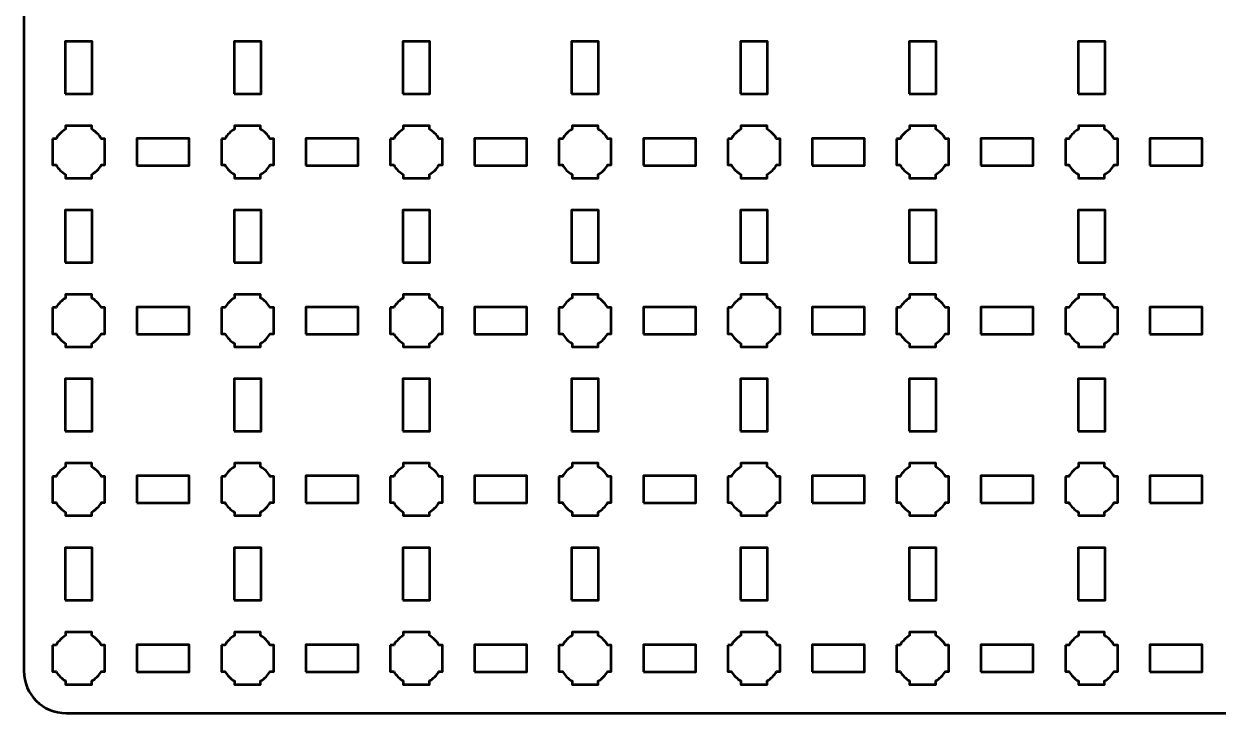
# Model space of a CAD drawing. Header units: centimetres. Extents: x -25.1 to 4.2, y -23.5 to -6.2.
# Drawn here: x -25.15 to -11, y -23.5 to -15.33 of the extents above; entities that cross this region are included whole.
import ezdxf

# ---------------------------------------------------------------- set-up
doc = ezdxf.new("R2010")
doc.units = ezdxf.units.CM
doc.header["$MEASUREMENT"] = 0
doc.layers.add('Layer 1', color=7, linetype='Continuous')

msp = doc.modelspace()

# ---------------------------------------------------------------- linework, layer by layer
at = {"layer": 'Layer 1', "color": 250, "lineweight": 53}
for points in [[(-24.66, -16.16), (-24.34, -16.16), (-24.34, -15.54), (-24.66, -15.54), (-24.66, -16.16)], [(-22.66, -16.16), (-22.34, -16.16), (-22.34, -15.54), (-22.66, -15.54), (-22.66, -16.16)], [(-20.66, -16.16), (-20.34, -16.16), (-20.34, -15.54), (-20.66, -15.54), (-20.66, -16.16)], [(-18.66, -16.16), (-18.34, -16.16), (-18.34, -15.54), (-18.66, -15.54), (-18.66, -16.16)], [(-16.66, -16.16), (-16.34, -16.16), (-16.34, -15.54), (-16.66, -15.54), (-16.66, -16.16)], [(-14.66, -16.16), (-14.34, -16.16), (-14.34, -15.54), (-14.66, -15.54), (-14.66, -16.16)], [(-12.66, -16.16), (-12.34, -16.16), (-12.34, -15.54), (-12.66, -15.54), (-12.66, -16.16)], [(-23.81, -17.01), (-23.19, -17.01), (-23.19, -16.69), (-23.81, -16.69), (-23.81, -17.01)], [(-21.81, -17.01), (-21.19, -17.01), (-21.19, -16.69), (-21.81, -16.69), (-21.81, -17.01)], [(-19.81, -17.01), (-19.19, -17.01), (-19.19, -16.69), (-19.81, -16.69), (-19.81, -17.01)], [(-17.81, -17.01), (-17.19, -17.01), (-17.19, -16.69), (-17.81, -16.69), (-17.81, -17.01)], [(-15.81, -17.01), (-15.19, -17.01), (-15.19, -16.69), (-15.81, -16.69), (-15.81, -17.01)], [(-13.81, -17.01), (-13.19, -17.01), (-13.19, -16.69), (-13.81, -16.69), (-13.81, -17.01)], [(-11.81, -17.01), (-11.19, -17.01), (-11.19, -16.69), (-11.81, -16.69), (-11.81, -17.01)], [(-24.66, -18.16), (-24.34, -18.16), (-24.34, -17.54), (-24.66, -17.54), (-24.66, -18.16)], [(-22.66, -18.16), (-22.34, -18.16), (-22.34, -17.54), (-22.66, -17.54), (-22.66, -18.16)], [(-20.66, -18.16), (-20.34, -18.16), (-20.34, -17.54), (-20.66, -17.54), (-20.66, -18.16)], [(-18.66, -18.16), (-18.34, -18.16), (-18.34, -17.54), (-18.66, -17.54), (-18.66, -18.16)], [(-16.66, -18.16), (-16.34, -18.16), (-16.34, -17.54), (-16.66, -17.54), (-16.66, -18.16)], [(-14.66, -18.16), (-14.34, -18.16), (-14.34, -17.54), (-14.66, -17.54), (-14.66, -18.16)], [(-12.66, -18.16), (-12.34, -18.16), (-12.34, -17.54), (-12.66, -17.54), (-12.66, -18.16)], [(-23.81, -19.01), (-23.19, -19.01), (-23.19, -18.69), (-23.81, -18.69), (-23.81, -19.01)], [(-21.81, -19.01), (-21.19, -19.01), (-21.19, -18.69), (-21.81, -18.69), (-21.81, -19.01)], [(-19.81, -19.01), (-19.19, -19.01), (-19.19, -18.69), (-19.81, -18.69), (-19.81, -19.01)], [(-17.81, -19.01), (-17.19, -19.01), (-17.19, -18.69), (-17.81, -18.69), (-17.81, -19.01)], [(-15.81, -19.01), (-15.19, -19.01), (-15.19, -18.69), (-15.81, -18.69), (-15.81, -19.01)], [(-13.81, -19.01), (-13.19, -19.01), (-13.19, -18.69), (-13.81, -18.69), (-13.81, -19.01)], [(-11.81, -19.01), (-11.19, -19.01), (-11.19, -18.69), (-11.81, -18.69), (-11.81, -19.01)], [(-24.66, -20.16), (-24.34, -20.16), (-24.34, -19.54), (-24.66, -19.54), (-24.66, -20.16)], [(-22.66, -20.16), (-22.34, -20.16), (-22.34, -19.54), (-22.66, -19.54), (-22.66, -20.16)], [(-20.66, -20.16), (-20.34, -20.16), (-20.34, -19.54), (-20.66, -19.54), (-20.66, -20.16)], [(-18.66, -20.16), (-18.34, -20.16), (-18.34, -19.54), (-18.66, -19.54), (-18.66, -20.16)], [(-16.66, -20.16), (-16.34, -20.16), (-16.34, -19.54), (-16.66, -19.54), (-16.66, -20.16)], [(-14.66, -20.16), (-14.34, -20.16), (-14.34, -19.54), (-14.66, -19.54), (-14.66, -20.16)], [(-12.66, -20.16), (-12.34, -20.16), (-12.34, -19.54), (-12.66, -19.54), (-12.66, -20.16)], [(-23.81, -21.01), (-23.19, -21.01), (-23.19, -20.69), (-23.81, -20.69), (-23.81, -21.01)], [(-21.81, -21.01), (-21.19, -21.01), (-21.19, -20.69), (-21.81, -20.69), (-21.81, -21.01)], [(-19.81, -21.01), (-19.19, -21.01), (-19.19, -20.69), (-19.81, -20.69), (-19.81, -21.01)], [(-17.81, -21.01), (-17.19, -21.01), (-17.19, -20.69), (-17.81, -20.69), (-17.81, -21.01)], [(-15.81, -21.01), (-15.19, -21.01), (-15.19, -20.69), (-15.81, -20.69), (-15.81, -21.01)], [(-13.81, -21.01), (-13.19, -21.01), (-13.19, -20.69), (-13.81, -20.69), (-13.81, -21.01)], [(-11.81, -21.01), (-11.19, -21.01), (-11.19, -20.69), (-11.81, -20.69), (-11.81, -21.01)], [(-24.66, -22.16), (-24.34, -22.16), (-24.34, -21.54), (-24.66, -21.54), (-24.66, -22.16)], [(-22.66, -22.16), (-22.34, -22.16), (-22.34, -21.54), (-22.66, -21.54), (-22.66, -22.16)], [(-20.66, -22.16), (-20.34, -22.16), (-20.34, -21.54), (-20.66, -21.54), (-20.66, -22.16)], [(-18.66, -22.16), (-18.34, -22.16), (-18.34, -21.54), (-18.66, -21.54), (-18.66, -22.16)], [(-16.66, -22.16), (-16.34, -22.16), (-16.34, -21.54), (-16.66, -21.54), (-16.66, -22.16)], [(-14.66, -22.16), (-14.34, -22.16), (-14.34, -21.54), (-14.66, -21.54), (-14.66, -22.16)], [(-12.66, -22.16), (-12.34, -22.16), (-12.34, -21.54), (-12.66, -21.54), (-12.66, -22.16)], [(-23.81, -23.01), (-23.19, -23.01), (-23.19, -22.69), (-23.81, -22.69), (-23.81, -23.01)], [(-21.81, -23.01), (-21.19, -23.01), (-21.19, -22.69), (-21.81, -22.69), (-21.81, -23.01)], [(-19.81, -23.01), (-19.19, -23.01), (-19.19, -22.69), (-19.81, -22.69), (-19.81, -23.01)], [(-17.81, -23.01), (-17.19, -23.01), (-17.19, -22.69), (-17.81, -22.69), (-17.81, -23.01)], [(-15.81, -23.01), (-15.19, -23.01), (-15.19, -22.69), (-15.81, -22.69), (-15.81, -23.01)], [(-13.81, -23.01), (-13.19, -23.01), (-13.19, -22.69), (-13.81, -22.69), (-13.81, -23.01)], [(-11.81, -23.01), (-11.19, -23.01), (-11.19, -22.69), (-11.81, -22.69), (-11.81, -23.01)]]:
    msp.add_lwpolyline(points, close=True, dxfattribs=at)
msp.add_open_spline([(-25.15, -23), (-25.15, -23), (-25.15, -6.7), (-25.15, -6.7), (-25.15, -6.7), (-25.15, -6.42391), (-24.92609, -6.2), (-24.65, -6.2), (-24.65, -6.2), (-24.65, -6.2), (3.65, -6.2), (3.65, -6.2), (3.65, -6.2), (3.92609, -6.2), (4.15, -6.42391), (4.15, -6.7), (4.15, -6.7), (4.15, -6.7), (4.15, -23), (4.15, -23), (4.15, -23), (4.15, -23.27609), (3.92609, -23.5), (3.65, -23.5), (3.65, -23.5), (3.65, -23.5), (-24.65, -23.5), (-24.65, -23.5), (-24.65, -23.5), (-24.92609, -23.5), (-25.15, -23.27609), (-25.15, -23)], degree=3, knots=[0, 0, 0, 0, 0.125, 0.125, 0.125, 0.125, 0.25, 0.25, 0.25, 0.25, 0.375, 0.375, 0.375, 0.375, 0.5, 0.5, 0.5, 0.5, 0.625, 0.625, 0.625, 0.625, 0.75, 0.75, 0.75, 0.75, 0.875, 0.875, 0.875, 0.875, 1, 1, 1, 1], dxfattribs=at)
at = {"layer": 'Layer 1', "lineweight": 53}
for points in [[(-24.81, -16.695), (-24.81, -16.695), (-24.76851, -16.695), (-24.76851, -16.695), (-24.76851, -16.695), (-24.74128, -16.64795), (-24.70205, -16.60872), (-24.655, -16.58149), (-24.655, -16.58149), (-24.655, -16.58149), (-24.655, -16.54), (-24.655, -16.54), (-24.655, -16.54), (-24.655, -16.54), (-24.5, -16.54), (-24.5, -16.54), (-24.5, -16.54), (-24.5, -16.54), (-24.345, -16.54), (-24.345, -16.54), (-24.345, -16.54), (-24.345, -16.54), (-24.345, -16.58149), (-24.345, -16.58149), (-24.345, -16.58149), (-24.29795, -16.60872), (-24.25872, -16.64795), (-24.23149, -16.695), (-24.23149, -16.695), (-24.23149, -16.695), (-24.19, -16.695), (-24.19, -16.695), (-24.19, -16.695), (-24.19, -16.695), (-24.19, -16.85), (-24.19, -16.85), (-24.19, -16.85), (-24.19, -16.85), (-24.19, -17.005), (-24.19, -17.005), (-24.19, -17.005), (-24.19, -17.005), (-24.23149, -17.005), (-24.23149, -17.005), (-24.23149, -17.005), (-24.25872, -17.05205), (-24.29795, -17.09128), (-24.345, -17.11851), (-24.345, -17.11851), (-24.345, -17.11851), (-24.345, -17.16), (-24.345, -17.16), (-24.345, -17.16), (-24.345, -17.16), (-24.5, -17.16), (-24.5, -17.16), (-24.5, -17.16), (-24.5, -17.16), (-24.655, -17.16), (-24.655, -17.16), (-24.655, -17.16), (-24.655, -17.16), (-24.655, -17.11851), (-24.655, -17.11851), (-24.655, -17.11851), (-24.70205, -17.09128), (-24.74128, -17.05205), (-24.76851, -17.005), (-24.76851, -17.005), (-24.76851, -17.005), (-24.81, -17.005), (-24.81, -17.005), (-24.81, -17.005), (-24.81, -17.005), (-24.81, -16.85), (-24.81, -16.85), (-24.81, -16.85), (-24.81, -16.85), (-24.81, -16.695), (-24.81, -16.695)], [(-22.81, -16.695), (-22.81, -16.695), (-22.76851, -16.695), (-22.76851, -16.695), (-22.76851, -16.695), (-22.74128, -16.64795), (-22.70205, -16.60872), (-22.655, -16.58149), (-22.655, -16.58149), (-22.655, -16.58149), (-22.655, -16.54), (-22.655, -16.54), (-22.655, -16.54), (-22.655, -16.54), (-22.5, -16.54), (-22.5, -16.54), (-22.5, -16.54), (-22.5, -16.54), (-22.345, -16.54), (-22.345, -16.54), (-22.345, -16.54), (-22.345, -16.54), (-22.345, -16.58149), (-22.345, -16.58149), (-22.345, -16.58149), (-22.29795, -16.60872), (-22.25872, -16.64795), (-22.23149, -16.695), (-22.23149, -16.695), (-22.23149, -16.695), (-22.19, -16.695), (-22.19, -16.695), (-22.19, -16.695), (-22.19, -16.695), (-22.19, -16.85), (-22.19, -16.85), (-22.19, -16.85), (-22.19, -16.85), (-22.19, -17.005), (-22.19, -17.005), (-22.19, -17.005), (-22.19, -17.005), (-22.23149, -17.005), (-22.23149, -17.005), (-22.23149, -17.005), (-22.25872, -17.05205), (-22.29795, -17.09128), (-22.345, -17.11851), (-22.345, -17.11851), (-22.345, -17.11851), (-22.345, -17.16), (-22.345, -17.16), (-22.345, -17.16), (-22.345, -17.16), (-22.5, -17.16), (-22.5, -17.16), (-22.5, -17.16), (-22.5, -17.16), (-22.655, -17.16), (-22.655, -17.16), (-22.655, -17.16), (-22.655, -17.16), (-22.655, -17.11851), (-22.655, -17.11851), (-22.655, -17.11851), (-22.70205, -17.09128), (-22.74128, -17.05205), (-22.76851, -17.005), (-22.76851, -17.005), (-22.76851, -17.005), (-22.81, -17.005), (-22.81, -17.005), (-22.81, -17.005), (-22.81, -17.005), (-22.81, -16.85), (-22.81, -16.85), (-22.81, -16.85), (-22.81, -16.85), (-22.81, -16.695), (-22.81, -16.695)], [(-20.81, -16.695), (-20.81, -16.695), (-20.76851, -16.695), (-20.76851, -16.695), (-20.76851, -16.695), (-20.74128, -16.64795), (-20.70205, -16.60872), (-20.655, -16.58149), (-20.655, -16.58149), (-20.655, -16.58149), (-20.655, -16.54), (-20.655, -16.54), (-20.655, -16.54), (-20.655, -16.54), (-20.5, -16.54), (-20.5, -16.54), (-20.5, -16.54), (-20.5, -16.54), (-20.345, -16.54), (-20.345, -16.54), (-20.345, -16.54), (-20.345, -16.54), (-20.345, -16.58149), (-20.345, -16.58149), (-20.345, -16.58149), (-20.29795, -16.60872), (-20.25872, -16.64795), (-20.23149, -16.695), (-20.23149, -16.695), (-20.23149, -16.695), (-20.19, -16.695), (-20.19, -16.695), (-20.19, -16.695), (-20.19, -16.695), (-20.19, -16.85), (-20.19, -16.85), (-20.19, -16.85), (-20.19, -16.85), (-20.19, -17.005), (-20.19, -17.005), (-20.19, -17.005), (-20.19, -17.005), (-20.23149, -17.005), (-20.23149, -17.005), (-20.23149, -17.005), (-20.25872, -17.05205), (-20.29795, -17.09128), (-20.345, -17.11851), (-20.345, -17.11851), (-20.345, -17.11851), (-20.345, -17.16), (-20.345, -17.16), (-20.345, -17.16), (-20.345, -17.16), (-20.5, -17.16), (-20.5, -17.16), (-20.5, -17.16), (-20.5, -17.16), (-20.655, -17.16), (-20.655, -17.16), (-20.655, -17.16), (-20.655, -17.16), (-20.655, -17.11851), (-20.655, -17.11851), (-20.655, -17.11851), (-20.70205, -17.09128), (-20.74128, -17.05205), (-20.76851, -17.005), (-20.76851, -17.005), (-20.76851, -17.005), (-20.81, -17.005), (-20.81, -17.005), (-20.81, -17.005), (-20.81, -17.005), (-20.81, -16.85), (-20.81, -16.85), (-20.81, -16.85), (-20.81, -16.85), (-20.81, -16.695), (-20.81, -16.695)], [(-18.81, -16.695), (-18.81, -16.695), (-18.76851, -16.695), (-18.76851, -16.695), (-18.76851, -16.695), (-18.74128, -16.64795), (-18.70205, -16.60872), (-18.655, -16.58149), (-18.655, -16.58149), (-18.655, -16.58149), (-18.655, -16.54), (-18.655, -16.54), (-18.655, -16.54), (-18.655, -16.54), (-18.5, -16.54), (-18.5, -16.54), (-18.5, -16.54), (-18.5, -16.54), (-18.345, -16.54), (-18.345, -16.54), (-18.345, -16.54), (-18.345, -16.54), (-18.345, -16.58149), (-18.345, -16.58149), (-18.345, -16.58149), (-18.29795, -16.60872), (-18.25872, -16.64795), (-18.23149, -16.695), (-18.23149, -16.695), (-18.23149, -16.695), (-18.19, -16.695), (-18.19, -16.695), (-18.19, -16.695), (-18.19, -16.695), (-18.19, -16.85), (-18.19, -16.85), (-18.19, -16.85), (-18.19, -16.85), (-18.19, -17.005), (-18.19, -17.005), (-18.19, -17.005), (-18.19, -17.005), (-18.23149, -17.005), (-18.23149, -17.005), (-18.23149, -17.005), (-18.25872, -17.05205), (-18.29795, -17.09128), (-18.345, -17.11851), (-18.345, -17.11851), (-18.345, -17.11851), (-18.345, -17.16), (-18.345, -17.16), (-18.345, -17.16), (-18.345, -17.16), (-18.5, -17.16), (-18.5, -17.16), (-18.5, -17.16), (-18.5, -17.16), (-18.655, -17.16), (-18.655, -17.16), (-18.655, -17.16), (-18.655, -17.16), (-18.655, -17.11851), (-18.655, -17.11851), (-18.655, -17.11851), (-18.70205, -17.09128), (-18.74128, -17.05205), (-18.76851, -17.005), (-18.76851, -17.005), (-18.76851, -17.005), (-18.81, -17.005), (-18.81, -17.005), (-18.81, -17.005), (-18.81, -17.005), (-18.81, -16.85), (-18.81, -16.85), (-18.81, -16.85), (-18.81, -16.85), (-18.81, -16.695), (-18.81, -16.695)], [(-16.81, -16.695), (-16.81, -16.695), (-16.76851, -16.695), (-16.76851, -16.695), (-16.76851, -16.695), (-16.74128, -16.64795), (-16.70205, -16.60872), (-16.655, -16.58149), (-16.655, -16.58149), (-16.655, -16.58149), (-16.655, -16.54), (-16.655, -16.54), (-16.655, -16.54), (-16.655, -16.54), (-16.5, -16.54), (-16.5, -16.54), (-16.5, -16.54), (-16.5, -16.54), (-16.345, -16.54), (-16.345, -16.54), (-16.345, -16.54), (-16.345, -16.54), (-16.345, -16.58149), (-16.345, -16.58149), (-16.345, -16.58149), (-16.29795, -16.60872), (-16.25872, -16.64795), (-16.23149, -16.695), (-16.23149, -16.695), (-16.23149, -16.695), (-16.19, -16.695), (-16.19, -16.695), (-16.19, -16.695), (-16.19, -16.695), (-16.19, -16.85), (-16.19, -16.85), (-16.19, -16.85), (-16.19, -16.85), (-16.19, -17.005), (-16.19, -17.005), (-16.19, -17.005), (-16.19, -17.005), (-16.23149, -17.005), (-16.23149, -17.005), (-16.23149, -17.005), (-16.25872, -17.05205), (-16.29795, -17.09128), (-16.345, -17.11851), (-16.345, -17.11851), (-16.345, -17.11851), (-16.345, -17.16), (-16.345, -17.16), (-16.345, -17.16), (-16.345, -17.16), (-16.5, -17.16), (-16.5, -17.16), (-16.5, -17.16), (-16.5, -17.16), (-16.655, -17.16), (-16.655, -17.16), (-16.655, -17.16), (-16.655, -17.16), (-16.655, -17.11851), (-16.655, -17.11851), (-16.655, -17.11851), (-16.70205, -17.09128), (-16.74128, -17.05205), (-16.76851, -17.005), (-16.76851, -17.005), (-16.76851, -17.005), (-16.81, -17.005), (-16.81, -17.005), (-16.81, -17.005), (-16.81, -17.005), (-16.81, -16.85), (-16.81, -16.85), (-16.81, -16.85), (-16.81, -16.85), (-16.81, -16.695), (-16.81, -16.695)], [(-14.81, -16.695), (-14.81, -16.695), (-14.76851, -16.695), (-14.76851, -16.695), (-14.76851, -16.695), (-14.74128, -16.64795), (-14.70205, -16.60872), (-14.655, -16.58149), (-14.655, -16.58149), (-14.655, -16.58149), (-14.655, -16.54), (-14.655, -16.54), (-14.655, -16.54), (-14.655, -16.54), (-14.5, -16.54), (-14.5, -16.54), (-14.5, -16.54), (-14.5, -16.54), (-14.345, -16.54), (-14.345, -16.54), (-14.345, -16.54), (-14.345, -16.54), (-14.345, -16.58149), (-14.345, -16.58149), (-14.345, -16.58149), (-14.29795, -16.60872), (-14.25872, -16.64795), (-14.23149, -16.695), (-14.23149, -16.695), (-14.23149, -16.695), (-14.19, -16.695), (-14.19, -16.695), (-14.19, -16.695), (-14.19, -16.695), (-14.19, -16.85), (-14.19, -16.85), (-14.19, -16.85), (-14.19, -16.85), (-14.19, -17.005), (-14.19, -17.005), (-14.19, -17.005), (-14.19, -17.005), (-14.23149, -17.005), (-14.23149, -17.005), (-14.23149, -17.005), (-14.25872, -17.05205), (-14.29795, -17.09128), (-14.345, -17.11851), (-14.345, -17.11851), (-14.345, -17.11851), (-14.345, -17.16), (-14.345, -17.16), (-14.345, -17.16), (-14.345, -17.16), (-14.5, -17.16), (-14.5, -17.16), (-14.5, -17.16), (-14.5, -17.16), (-14.655, -17.16), (-14.655, -17.16), (-14.655, -17.16), (-14.655, -17.16), (-14.655, -17.11851), (-14.655, -17.11851), (-14.655, -17.11851), (-14.70205, -17.09128), (-14.74128, -17.05205), (-14.76851, -17.005), (-14.76851, -17.005), (-14.76851, -17.005), (-14.81, -17.005), (-14.81, -17.005), (-14.81, -17.005), (-14.81, -17.005), (-14.81, -16.85), (-14.81, -16.85), (-14.81, -16.85), (-14.81, -16.85), (-14.81, -16.695), (-14.81, -16.695)], [(-12.81, -16.695), (-12.81, -16.695), (-12.76851, -16.695), (-12.76851, -16.695), (-12.76851, -16.695), (-12.74128, -16.64795), (-12.70205, -16.60872), (-12.655, -16.58149), (-12.655, -16.58149), (-12.655, -16.58149), (-12.655, -16.54), (-12.655, -16.54), (-12.655, -16.54), (-12.655, -16.54), (-12.5, -16.54), (-12.5, -16.54), (-12.5, -16.54), (-12.5, -16.54), (-12.345, -16.54), (-12.345, -16.54), (-12.345, -16.54), (-12.345, -16.54), (-12.345, -16.58149), (-12.345, -16.58149), (-12.345, -16.58149), (-12.29795, -16.60872), (-12.25872, -16.64795), (-12.23149, -16.695), (-12.23149, -16.695), (-12.23149, -16.695), (-12.19, -16.695), (-12.19, -16.695), (-12.19, -16.695), (-12.19, -16.695), (-12.19, -16.85), (-12.19, -16.85), (-12.19, -16.85), (-12.19, -16.85), (-12.19, -17.005), (-12.19, -17.005), (-12.19, -17.005), (-12.19, -17.005), (-12.23149, -17.005), (-12.23149, -17.005), (-12.23149, -17.005), (-12.25872, -17.05205), (-12.29795, -17.09128), (-12.345, -17.11851), (-12.345, -17.11851), (-12.345, -17.11851), (-12.345, -17.16), (-12.345, -17.16), (-12.345, -17.16), (-12.345, -17.16), (-12.5, -17.16), (-12.5, -17.16), (-12.5, -17.16), (-12.5, -17.16), (-12.655, -17.16), (-12.655, -17.16), (-12.655, -17.16), (-12.655, -17.16), (-12.655, -17.11851), (-12.655, -17.11851), (-12.655, -17.11851), (-12.70205, -17.09128), (-12.74128, -17.05205), (-12.76851, -17.005), (-12.76851, -17.005), (-12.76851, -17.005), (-12.81, -17.005), (-12.81, -17.005), (-12.81, -17.005), (-12.81, -17.005), (-12.81, -16.85), (-12.81, -16.85), (-12.81, -16.85), (-12.81, -16.85), (-12.81, -16.695), (-12.81, -16.695)], [(-24.81, -18.695), (-24.81, -18.695), (-24.76851, -18.695), (-24.76851, -18.695), (-24.76851, -18.695), (-24.74128, -18.64795), (-24.70205, -18.60872), (-24.655, -18.58149), (-24.655, -18.58149), (-24.655, -18.58149), (-24.655, -18.54), (-24.655, -18.54), (-24.655, -18.54), (-24.655, -18.54), (-24.5, -18.54), (-24.5, -18.54), (-24.5, -18.54), (-24.5, -18.54), (-24.345, -18.54), (-24.345, -18.54), (-24.345, -18.54), (-24.345, -18.54), (-24.345, -18.58149), (-24.345, -18.58149), (-24.345, -18.58149), (-24.29795, -18.60872), (-24.25872, -18.64795), (-24.23149, -18.695), (-24.23149, -18.695), (-24.23149, -18.695), (-24.19, -18.695), (-24.19, -18.695), (-24.19, -18.695), (-24.19, -18.695), (-24.19, -18.85), (-24.19, -18.85), (-24.19, -18.85), (-24.19, -18.85), (-24.19, -19.005), (-24.19, -19.005), (-24.19, -19.005), (-24.19, -19.005), (-24.23149, -19.005), (-24.23149, -19.005), (-24.23149, -19.005), (-24.25872, -19.05205), (-24.29795, -19.09128), (-24.345, -19.11851), (-24.345, -19.11851), (-24.345, -19.11851), (-24.345, -19.16), (-24.345, -19.16), (-24.345, -19.16), (-24.345, -19.16), (-24.5, -19.16), (-24.5, -19.16), (-24.5, -19.16), (-24.5, -19.16), (-24.655, -19.16), (-24.655, -19.16), (-24.655, -19.16), (-24.655, -19.16), (-24.655, -19.11851), (-24.655, -19.11851), (-24.655, -19.11851), (-24.70205, -19.09128), (-24.74128, -19.05205), (-24.76851, -19.005), (-24.76851, -19.005), (-24.76851, -19.005), (-24.81, -19.005), (-24.81, -19.005), (-24.81, -19.005), (-24.81, -19.005), (-24.81, -18.85), (-24.81, -18.85), (-24.81, -18.85), (-24.81, -18.85), (-24.81, -18.695), (-24.81, -18.695)], [(-22.81, -18.695), (-22.81, -18.695), (-22.76851, -18.695), (-22.76851, -18.695), (-22.76851, -18.695), (-22.74128, -18.64795), (-22.70205, -18.60872), (-22.655, -18.58149), (-22.655, -18.58149), (-22.655, -18.58149), (-22.655, -18.54), (-22.655, -18.54), (-22.655, -18.54), (-22.655, -18.54), (-22.5, -18.54), (-22.5, -18.54), (-22.5, -18.54), (-22.5, -18.54), (-22.345, -18.54), (-22.345, -18.54), (-22.345, -18.54), (-22.345, -18.54), (-22.345, -18.58149), (-22.345, -18.58149), (-22.345, -18.58149), (-22.29795, -18.60872), (-22.25872, -18.64795), (-22.23149, -18.695), (-22.23149, -18.695), (-22.23149, -18.695), (-22.19, -18.695), (-22.19, -18.695), (-22.19, -18.695), (-22.19, -18.695), (-22.19, -18.85), (-22.19, -18.85), (-22.19, -18.85), (-22.19, -18.85), (-22.19, -19.005), (-22.19, -19.005), (-22.19, -19.005), (-22.19, -19.005), (-22.23149, -19.005), (-22.23149, -19.005), (-22.23149, -19.005), (-22.25872, -19.05205), (-22.29795, -19.09128), (-22.345, -19.11851), (-22.345, -19.11851), (-22.345, -19.11851), (-22.345, -19.16), (-22.345, -19.16), (-22.345, -19.16), (-22.345, -19.16), (-22.5, -19.16), (-22.5, -19.16), (-22.5, -19.16), (-22.5, -19.16), (-22.655, -19.16), (-22.655, -19.16), (-22.655, -19.16), (-22.655, -19.16), (-22.655, -19.11851), (-22.655, -19.11851), (-22.655, -19.11851), (-22.70205, -19.09128), (-22.74128, -19.05205), (-22.76851, -19.005), (-22.76851, -19.005), (-22.76851, -19.005), (-22.81, -19.005), (-22.81, -19.005), (-22.81, -19.005), (-22.81, -19.005), (-22.81, -18.85), (-22.81, -18.85), (-22.81, -18.85), (-22.81, -18.85), (-22.81, -18.695), (-22.81, -18.695)], [(-20.81, -18.695), (-20.81, -18.695), (-20.76851, -18.695), (-20.76851, -18.695), (-20.76851, -18.695), (-20.74128, -18.64795), (-20.70205, -18.60872), (-20.655, -18.58149), (-20.655, -18.58149), (-20.655, -18.58149), (-20.655, -18.54), (-20.655, -18.54), (-20.655, -18.54), (-20.655, -18.54), (-20.5, -18.54), (-20.5, -18.54), (-20.5, -18.54), (-20.5, -18.54), (-20.345, -18.54), (-20.345, -18.54), (-20.345, -18.54), (-20.345, -18.54), (-20.345, -18.58149), (-20.345, -18.58149), (-20.345, -18.58149), (-20.29795, -18.60872), (-20.25872, -18.64795), (-20.23149, -18.695), (-20.23149, -18.695), (-20.23149, -18.695), (-20.19, -18.695), (-20.19, -18.695), (-20.19, -18.695), (-20.19, -18.695), (-20.19, -18.85), (-20.19, -18.85), (-20.19, -18.85), (-20.19, -18.85), (-20.19, -19.005), (-20.19, -19.005), (-20.19, -19.005), (-20.19, -19.005), (-20.23149, -19.005), (-20.23149, -19.005), (-20.23149, -19.005), (-20.25872, -19.05205), (-20.29795, -19.09128), (-20.345, -19.11851), (-20.345, -19.11851), (-20.345, -19.11851), (-20.345, -19.16), (-20.345, -19.16), (-20.345, -19.16), (-20.345, -19.16), (-20.5, -19.16), (-20.5, -19.16), (-20.5, -19.16), (-20.5, -19.16), (-20.655, -19.16), (-20.655, -19.16), (-20.655, -19.16), (-20.655, -19.16), (-20.655, -19.11851), (-20.655, -19.11851), (-20.655, -19.11851), (-20.70205, -19.09128), (-20.74128, -19.05205), (-20.76851, -19.005), (-20.76851, -19.005), (-20.76851, -19.005), (-20.81, -19.005), (-20.81, -19.005), (-20.81, -19.005), (-20.81, -19.005), (-20.81, -18.85), (-20.81, -18.85), (-20.81, -18.85), (-20.81, -18.85), (-20.81, -18.695), (-20.81, -18.695)], [(-18.81, -18.695), (-18.81, -18.695), (-18.76851, -18.695), (-18.76851, -18.695), (-18.76851, -18.695), (-18.74128, -18.64795), (-18.70205, -18.60872), (-18.655, -18.58149), (-18.655, -18.58149), (-18.655, -18.58149), (-18.655, -18.54), (-18.655, -18.54), (-18.655, -18.54), (-18.655, -18.54), (-18.5, -18.54), (-18.5, -18.54), (-18.5, -18.54), (-18.5, -18.54), (-18.345, -18.54), (-18.345, -18.54), (-18.345, -18.54), (-18.345, -18.54), (-18.345, -18.58149), (-18.345, -18.58149), (-18.345, -18.58149), (-18.29795, -18.60872), (-18.25872, -18.64795), (-18.23149, -18.695), (-18.23149, -18.695), (-18.23149, -18.695), (-18.19, -18.695), (-18.19, -18.695), (-18.19, -18.695), (-18.19, -18.695), (-18.19, -18.85), (-18.19, -18.85), (-18.19, -18.85), (-18.19, -18.85), (-18.19, -19.005), (-18.19, -19.005), (-18.19, -19.005), (-18.19, -19.005), (-18.23149, -19.005), (-18.23149, -19.005), (-18.23149, -19.005), (-18.25872, -19.05205), (-18.29795, -19.09128), (-18.345, -19.11851), (-18.345, -19.11851), (-18.345, -19.11851), (-18.345, -19.16), (-18.345, -19.16), (-18.345, -19.16), (-18.345, -19.16), (-18.5, -19.16), (-18.5, -19.16), (-18.5, -19.16), (-18.5, -19.16), (-18.655, -19.16), (-18.655, -19.16), (-18.655, -19.16), (-18.655, -19.16), (-18.655, -19.11851), (-18.655, -19.11851), (-18.655, -19.11851), (-18.70205, -19.09128), (-18.74128, -19.05205), (-18.76851, -19.005), (-18.76851, -19.005), (-18.76851, -19.005), (-18.81, -19.005), (-18.81, -19.005), (-18.81, -19.005), (-18.81, -19.005), (-18.81, -18.85), (-18.81, -18.85), (-18.81, -18.85), (-18.81, -18.85), (-18.81, -18.695), (-18.81, -18.695)], [(-16.81, -18.695), (-16.81, -18.695), (-16.76851, -18.695), (-16.76851, -18.695), (-16.76851, -18.695), (-16.74128, -18.64795), (-16.70205, -18.60872), (-16.655, -18.58149), (-16.655, -18.58149), (-16.655, -18.58149), (-16.655, -18.54), (-16.655, -18.54), (-16.655, -18.54), (-16.655, -18.54), (-16.5, -18.54), (-16.5, -18.54), (-16.5, -18.54), (-16.5, -18.54), (-16.345, -18.54), (-16.345, -18.54), (-16.345, -18.54), (-16.345, -18.54), (-16.345, -18.58149), (-16.345, -18.58149), (-16.345, -18.58149), (-16.29795, -18.60872), (-16.25872, -18.64795), (-16.23149, -18.695), (-16.23149, -18.695), (-16.23149, -18.695), (-16.19, -18.695), (-16.19, -18.695), (-16.19, -18.695), (-16.19, -18.695), (-16.19, -18.85), (-16.19, -18.85), (-16.19, -18.85), (-16.19, -18.85), (-16.19, -19.005), (-16.19, -19.005), (-16.19, -19.005), (-16.19, -19.005), (-16.23149, -19.005), (-16.23149, -19.005), (-16.23149, -19.005), (-16.25872, -19.05205), (-16.29795, -19.09128), (-16.345, -19.11851), (-16.345, -19.11851), (-16.345, -19.11851), (-16.345, -19.16), (-16.345, -19.16), (-16.345, -19.16), (-16.345, -19.16), (-16.5, -19.16), (-16.5, -19.16), (-16.5, -19.16), (-16.5, -19.16), (-16.655, -19.16), (-16.655, -19.16), (-16.655, -19.16), (-16.655, -19.16), (-16.655, -19.11851), (-16.655, -19.11851), (-16.655, -19.11851), (-16.70205, -19.09128), (-16.74128, -19.05205), (-16.76851, -19.005), (-16.76851, -19.005), (-16.76851, -19.005), (-16.81, -19.005), (-16.81, -19.005), (-16.81, -19.005), (-16.81, -19.005), (-16.81, -18.85), (-16.81, -18.85), (-16.81, -18.85), (-16.81, -18.85), (-16.81, -18.695), (-16.81, -18.695)], [(-14.81, -18.695), (-14.81, -18.695), (-14.76851, -18.695), (-14.76851, -18.695), (-14.76851, -18.695), (-14.74128, -18.64795), (-14.70205, -18.60872), (-14.655, -18.58149), (-14.655, -18.58149), (-14.655, -18.58149), (-14.655, -18.54), (-14.655, -18.54), (-14.655, -18.54), (-14.655, -18.54), (-14.5, -18.54), (-14.5, -18.54), (-14.5, -18.54), (-14.5, -18.54), (-14.345, -18.54), (-14.345, -18.54), (-14.345, -18.54), (-14.345, -18.54), (-14.345, -18.58149), (-14.345, -18.58149), (-14.345, -18.58149), (-14.29795, -18.60872), (-14.25872, -18.64795), (-14.23149, -18.695), (-14.23149, -18.695), (-14.23149, -18.695), (-14.19, -18.695), (-14.19, -18.695), (-14.19, -18.695), (-14.19, -18.695), (-14.19, -18.85), (-14.19, -18.85), (-14.19, -18.85), (-14.19, -18.85), (-14.19, -19.005), (-14.19, -19.005), (-14.19, -19.005), (-14.19, -19.005), (-14.23149, -19.005), (-14.23149, -19.005), (-14.23149, -19.005), (-14.25872, -19.05205), (-14.29795, -19.09128), (-14.345, -19.11851), (-14.345, -19.11851), (-14.345, -19.11851), (-14.345, -19.16), (-14.345, -19.16), (-14.345, -19.16), (-14.345, -19.16), (-14.5, -19.16), (-14.5, -19.16), (-14.5, -19.16), (-14.5, -19.16), (-14.655, -19.16), (-14.655, -19.16), (-14.655, -19.16), (-14.655, -19.16), (-14.655, -19.11851), (-14.655, -19.11851), (-14.655, -19.11851), (-14.70205, -19.09128), (-14.74128, -19.05205), (-14.76851, -19.005), (-14.76851, -19.005), (-14.76851, -19.005), (-14.81, -19.005), (-14.81, -19.005), (-14.81, -19.005), (-14.81, -19.005), (-14.81, -18.85), (-14.81, -18.85), (-14.81, -18.85), (-14.81, -18.85), (-14.81, -18.695), (-14.81, -18.695)], [(-12.81, -18.695), (-12.81, -18.695), (-12.76851, -18.695), (-12.76851, -18.695), (-12.76851, -18.695), (-12.74128, -18.64795), (-12.70205, -18.60872), (-12.655, -18.58149), (-12.655, -18.58149), (-12.655, -18.58149), (-12.655, -18.54), (-12.655, -18.54), (-12.655, -18.54), (-12.655, -18.54), (-12.5, -18.54), (-12.5, -18.54), (-12.5, -18.54), (-12.5, -18.54), (-12.345, -18.54), (-12.345, -18.54), (-12.345, -18.54), (-12.345, -18.54), (-12.345, -18.58149), (-12.345, -18.58149), (-12.345, -18.58149), (-12.29795, -18.60872), (-12.25872, -18.64795), (-12.23149, -18.695), (-12.23149, -18.695), (-12.23149, -18.695), (-12.19, -18.695), (-12.19, -18.695), (-12.19, -18.695), (-12.19, -18.695), (-12.19, -18.85), (-12.19, -18.85), (-12.19, -18.85), (-12.19, -18.85), (-12.19, -19.005), (-12.19, -19.005), (-12.19, -19.005), (-12.19, -19.005), (-12.23149, -19.005), (-12.23149, -19.005), (-12.23149, -19.005), (-12.25872, -19.05205), (-12.29795, -19.09128), (-12.345, -19.11851), (-12.345, -19.11851), (-12.345, -19.11851), (-12.345, -19.16), (-12.345, -19.16), (-12.345, -19.16), (-12.345, -19.16), (-12.5, -19.16), (-12.5, -19.16), (-12.5, -19.16), (-12.5, -19.16), (-12.655, -19.16), (-12.655, -19.16), (-12.655, -19.16), (-12.655, -19.16), (-12.655, -19.11851), (-12.655, -19.11851), (-12.655, -19.11851), (-12.70205, -19.09128), (-12.74128, -19.05205), (-12.76851, -19.005), (-12.76851, -19.005), (-12.76851, -19.005), (-12.81, -19.005), (-12.81, -19.005), (-12.81, -19.005), (-12.81, -19.005), (-12.81, -18.85), (-12.81, -18.85), (-12.81, -18.85), (-12.81, -18.85), (-12.81, -18.695), (-12.81, -18.695)], [(-24.81, -20.695), (-24.81, -20.695), (-24.76851, -20.695), (-24.76851, -20.695), (-24.76851, -20.695), (-24.74128, -20.64795), (-24.70205, -20.60872), (-24.655, -20.58149), (-24.655, -20.58149), (-24.655, -20.58149), (-24.655, -20.54), (-24.655, -20.54), (-24.655, -20.54), (-24.655, -20.54), (-24.5, -20.54), (-24.5, -20.54), (-24.5, -20.54), (-24.5, -20.54), (-24.345, -20.54), (-24.345, -20.54), (-24.345, -20.54), (-24.345, -20.54), (-24.345, -20.58149), (-24.345, -20.58149), (-24.345, -20.58149), (-24.29795, -20.60872), (-24.25872, -20.64795), (-24.23149, -20.695), (-24.23149, -20.695), (-24.23149, -20.695), (-24.19, -20.695), (-24.19, -20.695), (-24.19, -20.695), (-24.19, -20.695), (-24.19, -20.85), (-24.19, -20.85), (-24.19, -20.85), (-24.19, -20.85), (-24.19, -21.005), (-24.19, -21.005), (-24.19, -21.005), (-24.19, -21.005), (-24.23149, -21.005), (-24.23149, -21.005), (-24.23149, -21.005), (-24.25872, -21.05205), (-24.29795, -21.09128), (-24.345, -21.11851), (-24.345, -21.11851), (-24.345, -21.11851), (-24.345, -21.16), (-24.345, -21.16), (-24.345, -21.16), (-24.345, -21.16), (-24.5, -21.16), (-24.5, -21.16), (-24.5, -21.16), (-24.5, -21.16), (-24.655, -21.16), (-24.655, -21.16), (-24.655, -21.16), (-24.655, -21.16), (-24.655, -21.11851), (-24.655, -21.11851), (-24.655, -21.11851), (-24.70205, -21.09128), (-24.74128, -21.05205), (-24.76851, -21.005), (-24.76851, -21.005), (-24.76851, -21.005), (-24.81, -21.005), (-24.81, -21.005), (-24.81, -21.005), (-24.81, -21.005), (-24.81, -20.85), (-24.81, -20.85), (-24.81, -20.85), (-24.81, -20.85), (-24.81, -20.695), (-24.81, -20.695)], [(-22.81, -20.695), (-22.81, -20.695), (-22.76851, -20.695), (-22.76851, -20.695), (-22.76851, -20.695), (-22.74128, -20.64795), (-22.70205, -20.60872), (-22.655, -20.58149), (-22.655, -20.58149), (-22.655, -20.58149), (-22.655, -20.54), (-22.655, -20.54), (-22.655, -20.54), (-22.655, -20.54), (-22.5, -20.54), (-22.5, -20.54), (-22.5, -20.54), (-22.5, -20.54), (-22.345, -20.54), (-22.345, -20.54), (-22.345, -20.54), (-22.345, -20.54), (-22.345, -20.58149), (-22.345, -20.58149), (-22.345, -20.58149), (-22.29795, -20.60872), (-22.25872, -20.64795), (-22.23149, -20.695), (-22.23149, -20.695), (-22.23149, -20.695), (-22.19, -20.695), (-22.19, -20.695), (-22.19, -20.695), (-22.19, -20.695), (-22.19, -20.85), (-22.19, -20.85), (-22.19, -20.85), (-22.19, -20.85), (-22.19, -21.005), (-22.19, -21.005), (-22.19, -21.005), (-22.19, -21.005), (-22.23149, -21.005), (-22.23149, -21.005), (-22.23149, -21.005), (-22.25872, -21.05205), (-22.29795, -21.09128), (-22.345, -21.11851), (-22.345, -21.11851), (-22.345, -21.11851), (-22.345, -21.16), (-22.345, -21.16), (-22.345, -21.16), (-22.345, -21.16), (-22.5, -21.16), (-22.5, -21.16), (-22.5, -21.16), (-22.5, -21.16), (-22.655, -21.16), (-22.655, -21.16), (-22.655, -21.16), (-22.655, -21.16), (-22.655, -21.11851), (-22.655, -21.11851), (-22.655, -21.11851), (-22.70205, -21.09128), (-22.74128, -21.05205), (-22.76851, -21.005), (-22.76851, -21.005), (-22.76851, -21.005), (-22.81, -21.005), (-22.81, -21.005), (-22.81, -21.005), (-22.81, -21.005), (-22.81, -20.85), (-22.81, -20.85), (-22.81, -20.85), (-22.81, -20.85), (-22.81, -20.695), (-22.81, -20.695)], [(-20.81, -20.695), (-20.81, -20.695), (-20.76851, -20.695), (-20.76851, -20.695), (-20.76851, -20.695), (-20.74128, -20.64795), (-20.70205, -20.60872), (-20.655, -20.58149), (-20.655, -20.58149), (-20.655, -20.58149), (-20.655, -20.54), (-20.655, -20.54), (-20.655, -20.54), (-20.655, -20.54), (-20.5, -20.54), (-20.5, -20.54), (-20.5, -20.54), (-20.5, -20.54), (-20.345, -20.54), (-20.345, -20.54), (-20.345, -20.54), (-20.345, -20.54), (-20.345, -20.58149), (-20.345, -20.58149), (-20.345, -20.58149), (-20.29795, -20.60872), (-20.25872, -20.64795), (-20.23149, -20.695), (-20.23149, -20.695), (-20.23149, -20.695), (-20.19, -20.695), (-20.19, -20.695), (-20.19, -20.695), (-20.19, -20.695), (-20.19, -20.85), (-20.19, -20.85), (-20.19, -20.85), (-20.19, -20.85), (-20.19, -21.005), (-20.19, -21.005), (-20.19, -21.005), (-20.19, -21.005), (-20.23149, -21.005), (-20.23149, -21.005), (-20.23149, -21.005), (-20.25872, -21.05205), (-20.29795, -21.09128), (-20.345, -21.11851), (-20.345, -21.11851), (-20.345, -21.11851), (-20.345, -21.16), (-20.345, -21.16), (-20.345, -21.16), (-20.345, -21.16), (-20.5, -21.16), (-20.5, -21.16), (-20.5, -21.16), (-20.5, -21.16), (-20.655, -21.16), (-20.655, -21.16), (-20.655, -21.16), (-20.655, -21.16), (-20.655, -21.11851), (-20.655, -21.11851), (-20.655, -21.11851), (-20.70205, -21.09128), (-20.74128, -21.05205), (-20.76851, -21.005), (-20.76851, -21.005), (-20.76851, -21.005), (-20.81, -21.005), (-20.81, -21.005), (-20.81, -21.005), (-20.81, -21.005), (-20.81, -20.85), (-20.81, -20.85), (-20.81, -20.85), (-20.81, -20.85), (-20.81, -20.695), (-20.81, -20.695)], [(-18.81, -20.695), (-18.81, -20.695), (-18.76851, -20.695), (-18.76851, -20.695), (-18.76851, -20.695), (-18.74128, -20.64795), (-18.70205, -20.60872), (-18.655, -20.58149), (-18.655, -20.58149), (-18.655, -20.58149), (-18.655, -20.54), (-18.655, -20.54), (-18.655, -20.54), (-18.655, -20.54), (-18.5, -20.54), (-18.5, -20.54), (-18.5, -20.54), (-18.5, -20.54), (-18.345, -20.54), (-18.345, -20.54), (-18.345, -20.54), (-18.345, -20.54), (-18.345, -20.58149), (-18.345, -20.58149), (-18.345, -20.58149), (-18.29795, -20.60872), (-18.25872, -20.64795), (-18.23149, -20.695), (-18.23149, -20.695), (-18.23149, -20.695), (-18.19, -20.695), (-18.19, -20.695), (-18.19, -20.695), (-18.19, -20.695), (-18.19, -20.85), (-18.19, -20.85), (-18.19, -20.85), (-18.19, -20.85), (-18.19, -21.005), (-18.19, -21.005), (-18.19, -21.005), (-18.19, -21.005), (-18.23149, -21.005), (-18.23149, -21.005), (-18.23149, -21.005), (-18.25872, -21.05205), (-18.29795, -21.09128), (-18.345, -21.11851), (-18.345, -21.11851), (-18.345, -21.11851), (-18.345, -21.16), (-18.345, -21.16), (-18.345, -21.16), (-18.345, -21.16), (-18.5, -21.16), (-18.5, -21.16), (-18.5, -21.16), (-18.5, -21.16), (-18.655, -21.16), (-18.655, -21.16), (-18.655, -21.16), (-18.655, -21.16), (-18.655, -21.11851), (-18.655, -21.11851), (-18.655, -21.11851), (-18.70205, -21.09128), (-18.74128, -21.05205), (-18.76851, -21.005), (-18.76851, -21.005), (-18.76851, -21.005), (-18.81, -21.005), (-18.81, -21.005), (-18.81, -21.005), (-18.81, -21.005), (-18.81, -20.85), (-18.81, -20.85), (-18.81, -20.85), (-18.81, -20.85), (-18.81, -20.695), (-18.81, -20.695)], [(-16.81, -20.695), (-16.81, -20.695), (-16.76851, -20.695), (-16.76851, -20.695), (-16.76851, -20.695), (-16.74128, -20.64795), (-16.70205, -20.60872), (-16.655, -20.58149), (-16.655, -20.58149), (-16.655, -20.58149), (-16.655, -20.54), (-16.655, -20.54), (-16.655, -20.54), (-16.655, -20.54), (-16.5, -20.54), (-16.5, -20.54), (-16.5, -20.54), (-16.5, -20.54), (-16.345, -20.54), (-16.345, -20.54), (-16.345, -20.54), (-16.345, -20.54), (-16.345, -20.58149), (-16.345, -20.58149), (-16.345, -20.58149), (-16.29795, -20.60872), (-16.25872, -20.64795), (-16.23149, -20.695), (-16.23149, -20.695), (-16.23149, -20.695), (-16.19, -20.695), (-16.19, -20.695), (-16.19, -20.695), (-16.19, -20.695), (-16.19, -20.85), (-16.19, -20.85), (-16.19, -20.85), (-16.19, -20.85), (-16.19, -21.005), (-16.19, -21.005), (-16.19, -21.005), (-16.19, -21.005), (-16.23149, -21.005), (-16.23149, -21.005), (-16.23149, -21.005), (-16.25872, -21.05205), (-16.29795, -21.09128), (-16.345, -21.11851), (-16.345, -21.11851), (-16.345, -21.11851), (-16.345, -21.16), (-16.345, -21.16), (-16.345, -21.16), (-16.345, -21.16), (-16.5, -21.16), (-16.5, -21.16), (-16.5, -21.16), (-16.5, -21.16), (-16.655, -21.16), (-16.655, -21.16), (-16.655, -21.16), (-16.655, -21.16), (-16.655, -21.11851), (-16.655, -21.11851), (-16.655, -21.11851), (-16.70205, -21.09128), (-16.74128, -21.05205), (-16.76851, -21.005), (-16.76851, -21.005), (-16.76851, -21.005), (-16.81, -21.005), (-16.81, -21.005), (-16.81, -21.005), (-16.81, -21.005), (-16.81, -20.85), (-16.81, -20.85), (-16.81, -20.85), (-16.81, -20.85), (-16.81, -20.695), (-16.81, -20.695)], [(-14.81, -20.695), (-14.81, -20.695), (-14.76851, -20.695), (-14.76851, -20.695), (-14.76851, -20.695), (-14.74128, -20.64795), (-14.70205, -20.60872), (-14.655, -20.58149), (-14.655, -20.58149), (-14.655, -20.58149), (-14.655, -20.54), (-14.655, -20.54), (-14.655, -20.54), (-14.655, -20.54), (-14.5, -20.54), (-14.5, -20.54), (-14.5, -20.54), (-14.5, -20.54), (-14.345, -20.54), (-14.345, -20.54), (-14.345, -20.54), (-14.345, -20.54), (-14.345, -20.58149), (-14.345, -20.58149), (-14.345, -20.58149), (-14.29795, -20.60872), (-14.25872, -20.64795), (-14.23149, -20.695), (-14.23149, -20.695), (-14.23149, -20.695), (-14.19, -20.695), (-14.19, -20.695), (-14.19, -20.695), (-14.19, -20.695), (-14.19, -20.85), (-14.19, -20.85), (-14.19, -20.85), (-14.19, -20.85), (-14.19, -21.005), (-14.19, -21.005), (-14.19, -21.005), (-14.19, -21.005), (-14.23149, -21.005), (-14.23149, -21.005), (-14.23149, -21.005), (-14.25872, -21.05205), (-14.29795, -21.09128), (-14.345, -21.11851), (-14.345, -21.11851), (-14.345, -21.11851), (-14.345, -21.16), (-14.345, -21.16), (-14.345, -21.16), (-14.345, -21.16), (-14.5, -21.16), (-14.5, -21.16), (-14.5, -21.16), (-14.5, -21.16), (-14.655, -21.16), (-14.655, -21.16), (-14.655, -21.16), (-14.655, -21.16), (-14.655, -21.11851), (-14.655, -21.11851), (-14.655, -21.11851), (-14.70205, -21.09128), (-14.74128, -21.05205), (-14.76851, -21.005), (-14.76851, -21.005), (-14.76851, -21.005), (-14.81, -21.005), (-14.81, -21.005), (-14.81, -21.005), (-14.81, -21.005), (-14.81, -20.85), (-14.81, -20.85), (-14.81, -20.85), (-14.81, -20.85), (-14.81, -20.695), (-14.81, -20.695)], [(-12.81, -20.695), (-12.81, -20.695), (-12.76851, -20.695), (-12.76851, -20.695), (-12.76851, -20.695), (-12.74128, -20.64795), (-12.70205, -20.60872), (-12.655, -20.58149), (-12.655, -20.58149), (-12.655, -20.58149), (-12.655, -20.54), (-12.655, -20.54), (-12.655, -20.54), (-12.655, -20.54), (-12.5, -20.54), (-12.5, -20.54), (-12.5, -20.54), (-12.5, -20.54), (-12.345, -20.54), (-12.345, -20.54), (-12.345, -20.54), (-12.345, -20.54), (-12.345, -20.58149), (-12.345, -20.58149), (-12.345, -20.58149), (-12.29795, -20.60872), (-12.25872, -20.64795), (-12.23149, -20.695), (-12.23149, -20.695), (-12.23149, -20.695), (-12.19, -20.695), (-12.19, -20.695), (-12.19, -20.695), (-12.19, -20.695), (-12.19, -20.85), (-12.19, -20.85), (-12.19, -20.85), (-12.19, -20.85), (-12.19, -21.005), (-12.19, -21.005), (-12.19, -21.005), (-12.19, -21.005), (-12.23149, -21.005), (-12.23149, -21.005), (-12.23149, -21.005), (-12.25872, -21.05205), (-12.29795, -21.09128), (-12.345, -21.11851), (-12.345, -21.11851), (-12.345, -21.11851), (-12.345, -21.16), (-12.345, -21.16), (-12.345, -21.16), (-12.345, -21.16), (-12.5, -21.16), (-12.5, -21.16), (-12.5, -21.16), (-12.5, -21.16), (-12.655, -21.16), (-12.655, -21.16), (-12.655, -21.16), (-12.655, -21.16), (-12.655, -21.11851), (-12.655, -21.11851), (-12.655, -21.11851), (-12.70205, -21.09128), (-12.74128, -21.05205), (-12.76851, -21.005), (-12.76851, -21.005), (-12.76851, -21.005), (-12.81, -21.005), (-12.81, -21.005), (-12.81, -21.005), (-12.81, -21.005), (-12.81, -20.85), (-12.81, -20.85), (-12.81, -20.85), (-12.81, -20.85), (-12.81, -20.695), (-12.81, -20.695)], [(-24.81, -22.695), (-24.81, -22.695), (-24.76851, -22.695), (-24.76851, -22.695), (-24.76851, -22.695), (-24.74128, -22.64795), (-24.70205, -22.60872), (-24.655, -22.58149), (-24.655, -22.58149), (-24.655, -22.58149), (-24.655, -22.54), (-24.655, -22.54), (-24.655, -22.54), (-24.655, -22.54), (-24.5, -22.54), (-24.5, -22.54), (-24.5, -22.54), (-24.5, -22.54), (-24.345, -22.54), (-24.345, -22.54), (-24.345, -22.54), (-24.345, -22.54), (-24.345, -22.58149), (-24.345, -22.58149), (-24.345, -22.58149), (-24.29795, -22.60872), (-24.25872, -22.64795), (-24.23149, -22.695), (-24.23149, -22.695), (-24.23149, -22.695), (-24.19, -22.695), (-24.19, -22.695), (-24.19, -22.695), (-24.19, -22.695), (-24.19, -22.85), (-24.19, -22.85), (-24.19, -22.85), (-24.19, -22.85), (-24.19, -23.005), (-24.19, -23.005), (-24.19, -23.005), (-24.19, -23.005), (-24.23149, -23.005), (-24.23149, -23.005), (-24.23149, -23.005), (-24.25872, -23.05205), (-24.29795, -23.09128), (-24.345, -23.11851), (-24.345, -23.11851), (-24.345, -23.11851), (-24.345, -23.16), (-24.345, -23.16), (-24.345, -23.16), (-24.345, -23.16), (-24.5, -23.16), (-24.5, -23.16), (-24.5, -23.16), (-24.5, -23.16), (-24.655, -23.16), (-24.655, -23.16), (-24.655, -23.16), (-24.655, -23.16), (-24.655, -23.11851), (-24.655, -23.11851), (-24.655, -23.11851), (-24.70205, -23.09128), (-24.74128, -23.05205), (-24.76851, -23.005), (-24.76851, -23.005), (-24.76851, -23.005), (-24.81, -23.005), (-24.81, -23.005), (-24.81, -23.005), (-24.81, -23.005), (-24.81, -22.85), (-24.81, -22.85), (-24.81, -22.85), (-24.81, -22.85), (-24.81, -22.695), (-24.81, -22.695)], [(-22.81, -22.695), (-22.81, -22.695), (-22.76851, -22.695), (-22.76851, -22.695), (-22.76851, -22.695), (-22.74128, -22.64795), (-22.70205, -22.60872), (-22.655, -22.58149), (-22.655, -22.58149), (-22.655, -22.58149), (-22.655, -22.54), (-22.655, -22.54), (-22.655, -22.54), (-22.655, -22.54), (-22.5, -22.54), (-22.5, -22.54), (-22.5, -22.54), (-22.5, -22.54), (-22.345, -22.54), (-22.345, -22.54), (-22.345, -22.54), (-22.345, -22.54), (-22.345, -22.58149), (-22.345, -22.58149), (-22.345, -22.58149), (-22.29795, -22.60872), (-22.25872, -22.64795), (-22.23149, -22.695), (-22.23149, -22.695), (-22.23149, -22.695), (-22.19, -22.695), (-22.19, -22.695), (-22.19, -22.695), (-22.19, -22.695), (-22.19, -22.85), (-22.19, -22.85), (-22.19, -22.85), (-22.19, -22.85), (-22.19, -23.005), (-22.19, -23.005), (-22.19, -23.005), (-22.19, -23.005), (-22.23149, -23.005), (-22.23149, -23.005), (-22.23149, -23.005), (-22.25872, -23.05205), (-22.29795, -23.09128), (-22.345, -23.11851), (-22.345, -23.11851), (-22.345, -23.11851), (-22.345, -23.16), (-22.345, -23.16), (-22.345, -23.16), (-22.345, -23.16), (-22.5, -23.16), (-22.5, -23.16), (-22.5, -23.16), (-22.5, -23.16), (-22.655, -23.16), (-22.655, -23.16), (-22.655, -23.16), (-22.655, -23.16), (-22.655, -23.11851), (-22.655, -23.11851), (-22.655, -23.11851), (-22.70205, -23.09128), (-22.74128, -23.05205), (-22.76851, -23.005), (-22.76851, -23.005), (-22.76851, -23.005), (-22.81, -23.005), (-22.81, -23.005), (-22.81, -23.005), (-22.81, -23.005), (-22.81, -22.85), (-22.81, -22.85), (-22.81, -22.85), (-22.81, -22.85), (-22.81, -22.695), (-22.81, -22.695)], [(-20.81, -22.695), (-20.81, -22.695), (-20.76851, -22.695), (-20.76851, -22.695), (-20.76851, -22.695), (-20.74128, -22.64795), (-20.70205, -22.60872), (-20.655, -22.58149), (-20.655, -22.58149), (-20.655, -22.58149), (-20.655, -22.54), (-20.655, -22.54), (-20.655, -22.54), (-20.655, -22.54), (-20.5, -22.54), (-20.5, -22.54), (-20.5, -22.54), (-20.5, -22.54), (-20.345, -22.54), (-20.345, -22.54), (-20.345, -22.54), (-20.345, -22.54), (-20.345, -22.58149), (-20.345, -22.58149), (-20.345, -22.58149), (-20.29795, -22.60872), (-20.25872, -22.64795), (-20.23149, -22.695), (-20.23149, -22.695), (-20.23149, -22.695), (-20.19, -22.695), (-20.19, -22.695), (-20.19, -22.695), (-20.19, -22.695), (-20.19, -22.85), (-20.19, -22.85), (-20.19, -22.85), (-20.19, -22.85), (-20.19, -23.005), (-20.19, -23.005), (-20.19, -23.005), (-20.19, -23.005), (-20.23149, -23.005), (-20.23149, -23.005), (-20.23149, -23.005), (-20.25872, -23.05205), (-20.29795, -23.09128), (-20.345, -23.11851), (-20.345, -23.11851), (-20.345, -23.11851), (-20.345, -23.16), (-20.345, -23.16), (-20.345, -23.16), (-20.345, -23.16), (-20.5, -23.16), (-20.5, -23.16), (-20.5, -23.16), (-20.5, -23.16), (-20.655, -23.16), (-20.655, -23.16), (-20.655, -23.16), (-20.655, -23.16), (-20.655, -23.11851), (-20.655, -23.11851), (-20.655, -23.11851), (-20.70205, -23.09128), (-20.74128, -23.05205), (-20.76851, -23.005), (-20.76851, -23.005), (-20.76851, -23.005), (-20.81, -23.005), (-20.81, -23.005), (-20.81, -23.005), (-20.81, -23.005), (-20.81, -22.85), (-20.81, -22.85), (-20.81, -22.85), (-20.81, -22.85), (-20.81, -22.695), (-20.81, -22.695)], [(-18.81, -22.695), (-18.81, -22.695), (-18.76851, -22.695), (-18.76851, -22.695), (-18.76851, -22.695), (-18.74128, -22.64795), (-18.70205, -22.60872), (-18.655, -22.58149), (-18.655, -22.58149), (-18.655, -22.58149), (-18.655, -22.54), (-18.655, -22.54), (-18.655, -22.54), (-18.655, -22.54), (-18.5, -22.54), (-18.5, -22.54), (-18.5, -22.54), (-18.5, -22.54), (-18.345, -22.54), (-18.345, -22.54), (-18.345, -22.54), (-18.345, -22.54), (-18.345, -22.58149), (-18.345, -22.58149), (-18.345, -22.58149), (-18.29795, -22.60872), (-18.25872, -22.64795), (-18.23149, -22.695), (-18.23149, -22.695), (-18.23149, -22.695), (-18.19, -22.695), (-18.19, -22.695), (-18.19, -22.695), (-18.19, -22.695), (-18.19, -22.85), (-18.19, -22.85), (-18.19, -22.85), (-18.19, -22.85), (-18.19, -23.005), (-18.19, -23.005), (-18.19, -23.005), (-18.19, -23.005), (-18.23149, -23.005), (-18.23149, -23.005), (-18.23149, -23.005), (-18.25872, -23.05205), (-18.29795, -23.09128), (-18.345, -23.11851), (-18.345, -23.11851), (-18.345, -23.11851), (-18.345, -23.16), (-18.345, -23.16), (-18.345, -23.16), (-18.345, -23.16), (-18.5, -23.16), (-18.5, -23.16), (-18.5, -23.16), (-18.5, -23.16), (-18.655, -23.16), (-18.655, -23.16), (-18.655, -23.16), (-18.655, -23.16), (-18.655, -23.11851), (-18.655, -23.11851), (-18.655, -23.11851), (-18.70205, -23.09128), (-18.74128, -23.05205), (-18.76851, -23.005), (-18.76851, -23.005), (-18.76851, -23.005), (-18.81, -23.005), (-18.81, -23.005), (-18.81, -23.005), (-18.81, -23.005), (-18.81, -22.85), (-18.81, -22.85), (-18.81, -22.85), (-18.81, -22.85), (-18.81, -22.695), (-18.81, -22.695)], [(-16.81, -22.695), (-16.81, -22.695), (-16.76851, -22.695), (-16.76851, -22.695), (-16.76851, -22.695), (-16.74128, -22.64795), (-16.70205, -22.60872), (-16.655, -22.58149), (-16.655, -22.58149), (-16.655, -22.58149), (-16.655, -22.54), (-16.655, -22.54), (-16.655, -22.54), (-16.655, -22.54), (-16.5, -22.54), (-16.5, -22.54), (-16.5, -22.54), (-16.5, -22.54), (-16.345, -22.54), (-16.345, -22.54), (-16.345, -22.54), (-16.345, -22.54), (-16.345, -22.58149), (-16.345, -22.58149), (-16.345, -22.58149), (-16.29795, -22.60872), (-16.25872, -22.64795), (-16.23149, -22.695), (-16.23149, -22.695), (-16.23149, -22.695), (-16.19, -22.695), (-16.19, -22.695), (-16.19, -22.695), (-16.19, -22.695), (-16.19, -22.85), (-16.19, -22.85), (-16.19, -22.85), (-16.19, -22.85), (-16.19, -23.005), (-16.19, -23.005), (-16.19, -23.005), (-16.19, -23.005), (-16.23149, -23.005), (-16.23149, -23.005), (-16.23149, -23.005), (-16.25872, -23.05205), (-16.29795, -23.09128), (-16.345, -23.11851), (-16.345, -23.11851), (-16.345, -23.11851), (-16.345, -23.16), (-16.345, -23.16), (-16.345, -23.16), (-16.345, -23.16), (-16.5, -23.16), (-16.5, -23.16), (-16.5, -23.16), (-16.5, -23.16), (-16.655, -23.16), (-16.655, -23.16), (-16.655, -23.16), (-16.655, -23.16), (-16.655, -23.11851), (-16.655, -23.11851), (-16.655, -23.11851), (-16.70205, -23.09128), (-16.74128, -23.05205), (-16.76851, -23.005), (-16.76851, -23.005), (-16.76851, -23.005), (-16.81, -23.005), (-16.81, -23.005), (-16.81, -23.005), (-16.81, -23.005), (-16.81, -22.85), (-16.81, -22.85), (-16.81, -22.85), (-16.81, -22.85), (-16.81, -22.695), (-16.81, -22.695)], [(-14.81, -22.695), (-14.81, -22.695), (-14.76851, -22.695), (-14.76851, -22.695), (-14.76851, -22.695), (-14.74128, -22.64795), (-14.70205, -22.60872), (-14.655, -22.58149), (-14.655, -22.58149), (-14.655, -22.58149), (-14.655, -22.54), (-14.655, -22.54), (-14.655, -22.54), (-14.655, -22.54), (-14.5, -22.54), (-14.5, -22.54), (-14.5, -22.54), (-14.5, -22.54), (-14.345, -22.54), (-14.345, -22.54), (-14.345, -22.54), (-14.345, -22.54), (-14.345, -22.58149), (-14.345, -22.58149), (-14.345, -22.58149), (-14.29795, -22.60872), (-14.25872, -22.64795), (-14.23149, -22.695), (-14.23149, -22.695), (-14.23149, -22.695), (-14.19, -22.695), (-14.19, -22.695), (-14.19, -22.695), (-14.19, -22.695), (-14.19, -22.85), (-14.19, -22.85), (-14.19, -22.85), (-14.19, -22.85), (-14.19, -23.005), (-14.19, -23.005), (-14.19, -23.005), (-14.19, -23.005), (-14.23149, -23.005), (-14.23149, -23.005), (-14.23149, -23.005), (-14.25872, -23.05205), (-14.29795, -23.09128), (-14.345, -23.11851), (-14.345, -23.11851), (-14.345, -23.11851), (-14.345, -23.16), (-14.345, -23.16), (-14.345, -23.16), (-14.345, -23.16), (-14.5, -23.16), (-14.5, -23.16), (-14.5, -23.16), (-14.5, -23.16), (-14.655, -23.16), (-14.655, -23.16), (-14.655, -23.16), (-14.655, -23.16), (-14.655, -23.11851), (-14.655, -23.11851), (-14.655, -23.11851), (-14.70205, -23.09128), (-14.74128, -23.05205), (-14.76851, -23.005), (-14.76851, -23.005), (-14.76851, -23.005), (-14.81, -23.005), (-14.81, -23.005), (-14.81, -23.005), (-14.81, -23.005), (-14.81, -22.85), (-14.81, -22.85), (-14.81, -22.85), (-14.81, -22.85), (-14.81, -22.695), (-14.81, -22.695)], [(-12.81, -22.695), (-12.81, -22.695), (-12.76851, -22.695), (-12.76851, -22.695), (-12.76851, -22.695), (-12.74128, -22.64795), (-12.70205, -22.60872), (-12.655, -22.58149), (-12.655, -22.58149), (-12.655, -22.58149), (-12.655, -22.54), (-12.655, -22.54), (-12.655, -22.54), (-12.655, -22.54), (-12.5, -22.54), (-12.5, -22.54), (-12.5, -22.54), (-12.5, -22.54), (-12.345, -22.54), (-12.345, -22.54), (-12.345, -22.54), (-12.345, -22.54), (-12.345, -22.58149), (-12.345, -22.58149), (-12.345, -22.58149), (-12.29795, -22.60872), (-12.25872, -22.64795), (-12.23149, -22.695), (-12.23149, -22.695), (-12.23149, -22.695), (-12.19, -22.695), (-12.19, -22.695), (-12.19, -22.695), (-12.19, -22.695), (-12.19, -22.85), (-12.19, -22.85), (-12.19, -22.85), (-12.19, -22.85), (-12.19, -23.005), (-12.19, -23.005), (-12.19, -23.005), (-12.19, -23.005), (-12.23149, -23.005), (-12.23149, -23.005), (-12.23149, -23.005), (-12.25872, -23.05205), (-12.29795, -23.09128), (-12.345, -23.11851), (-12.345, -23.11851), (-12.345, -23.11851), (-12.345, -23.16), (-12.345, -23.16), (-12.345, -23.16), (-12.345, -23.16), (-12.5, -23.16), (-12.5, -23.16), (-12.5, -23.16), (-12.5, -23.16), (-12.655, -23.16), (-12.655, -23.16), (-12.655, -23.16), (-12.655, -23.16), (-12.655, -23.11851), (-12.655, -23.11851), (-12.655, -23.11851), (-12.70205, -23.09128), (-12.74128, -23.05205), (-12.76851, -23.005), (-12.76851, -23.005), (-12.76851, -23.005), (-12.81, -23.005), (-12.81, -23.005), (-12.81, -23.005), (-12.81, -23.005), (-12.81, -22.85), (-12.81, -22.85), (-12.81, -22.85), (-12.81, -22.85), (-12.81, -22.695), (-12.81, -22.695)]]:
    msp.add_open_spline(points, degree=3, knots=[0, 0, 0, 0, 0.05, 0.05, 0.05, 0.05, 0.1, 0.1, 0.1, 0.1, 0.15, 0.15, 0.15, 0.15, 0.2, 0.2, 0.2, 0.2, 0.25, 0.25, 0.25, 0.25, 0.3, 0.3, 0.3, 0.3, 0.35, 0.35, 0.35, 0.35, 0.4, 0.4, 0.4, 0.4, 0.45, 0.45, 0.45, 0.45, 0.5, 0.5, 0.5, 0.5, 0.55, 0.55, 0.55, 0.55, 0.6, 0.6, 0.6, 0.6, 0.65, 0.65, 0.65, 0.65, 0.7, 0.7, 0.7, 0.7, 0.75, 0.75, 0.75, 0.75, 0.8, 0.8, 0.8, 0.8, 0.85, 0.85, 0.85, 0.85, 0.9, 0.9, 0.9, 0.9, 0.95, 0.95, 0.95, 0.95, 1, 1, 1, 1], dxfattribs=at)

doc.saveas('drawing.dxf')
